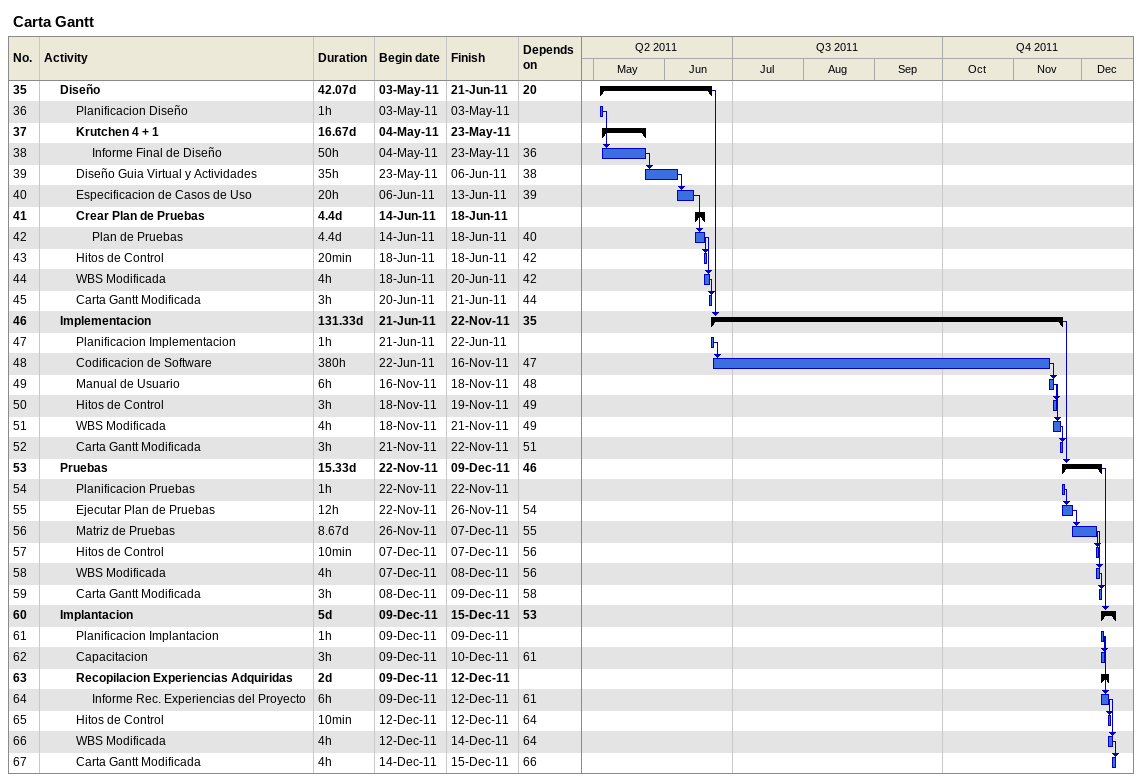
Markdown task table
Carta Gantt

| ID | Level | Task | Duration | Start | Finish | Predecessors |
|---|---|---|---|---|---|---|
| 35 | 2 | **Diseño** | 42.07d | 2011-05-03 | 2011-06-21 | 20 |
| 36 | 3 | Planificacion Diseño | 1h | 2011-05-03 | 2011-05-03 |  |
| 37 | 3 | **Krutchen 4 + 1** | 16.67d | 2011-05-04 | 2011-05-23 |  |
| 38 | 4 | Informe Final de Diseño | 50h | 2011-05-04 | 2011-05-23 | 36 |
| 39 | 3 | Diseño Guia Virtual y Actividades | 35h | 2011-05-23 | 2011-06-06 | 38 |
| 40 | 3 | Especificacion de Casos de Uso | 20h | 2011-06-06 | 2011-06-13 | 39 |
| 41 | 3 | **Crear Plan de Pruebas** | 4.4d | 2011-06-14 | 2011-06-18 |  |
| 42 | 4 | Plan de Pruebas | 4.4d | 2011-06-14 | 2011-06-18 | 40 |
| 43 | 3 | Hitos de Control | 20min | 2011-06-18 | 2011-06-18 | 42 |
| 44 | 3 | WBS Modificada | 4h | 2011-06-18 | 2011-06-20 | 42 |
| 45 | 3 | Carta Gantt Modificada | 3h | 2011-06-20 | 2011-06-21 | 44 |
| 46 | 2 | **Implementacion** | 131.33d | 2011-06-21 | 2011-11-22 | 35 |
| 47 | 3 | Planificacion Implementacion | 1h | 2011-06-21 | 2011-06-22 |  |
| 48 | 3 | Codificacion de Software | 380h | 2011-06-22 | 2011-11-16 | 47 |
| 49 | 3 | Manual de Usuario | 6h | 2011-11-16 | 2011-11-18 | 48 |
| 50 | 3 | Hitos de Control | 3h | 2011-11-18 | 2011-11-19 | 49 |
| 51 | 3 | WBS Modificada | 4h | 2011-11-18 | 2011-11-21 | 49 |
| 52 | 3 | Carta Gantt Modificada | 3h | 2011-11-21 | 2011-11-22 | 51 |
| 53 | 2 | **Pruebas** | 15.33d | 2011-11-22 | 2011-12-09 | 46 |
| 54 | 3 | Planificacion Pruebas | 1h | 2011-11-22 | 2011-11-22 |  |
| 55 | 3 | Ejecutar Plan de Pruebas | 12h | 2011-11-22 | 2011-11-26 | 54 |
| 56 | 3 | Matriz de Pruebas | 8.67d | 2011-11-26 | 2011-12-07 | 55 |
| 57 | 3 | Hitos de Control | 10min | 2011-12-07 | 2011-12-07 | 56 |
| 58 | 3 | WBS Modificada | 4h | 2011-12-07 | 2011-12-08 | 56 |
| 59 | 3 | Carta Gantt Modificada | 3h | 2011-12-08 | 2011-12-09 | 58 |
| 60 | 2 | **Implantacion** | 5d | 2011-12-09 | 2011-12-15 | 53 |
| 61 | 3 | Planificacion Implantacion | 1h | 2011-12-09 | 2011-12-09 |  |
| 62 | 3 | Capacitacion | 3h | 2011-12-09 | 2011-12-10 | 61 |
| 63 | 3 | **Recopilacion Experiencias Adquiridas** | 2d | 2011-12-09 | 2011-12-12 |  |
| 64 | 4 | Informe Rec. Experiencias del Proyecto | 6h | 2011-12-09 | 2011-12-12 | 61 |
| 65 | 3 | Hitos de Control | 10min | 2011-12-12 | 2011-12-12 | 64 |
| 66 | 3 | WBS Modificada | 4h | 2011-12-12 | 2011-12-14 | 64 |
| 67 | 3 | Carta Gantt Modificada | 4h | 2011-12-14 | 2011-12-15 | 66 |
